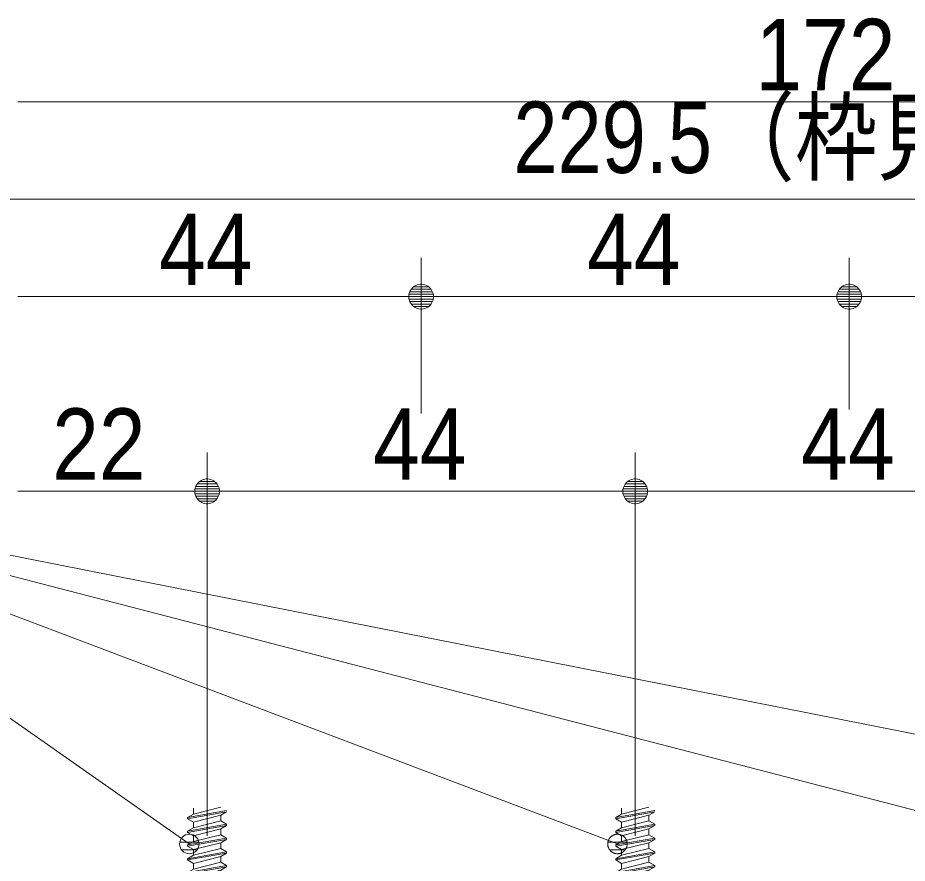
# Model space of a CAD drawing. Units: millimetres, scale not verified, with parts at other scales. Extents: x -6062 to 6062, y -3045 to 3045.
# Drawn here: x 733.4 to 1190.5, y 1049.2 to 1483.5 of the extents above; entities that cross this region are included whole.
import ezdxf
from ezdxf.enums import TextEntityAlignment as Align

# ---------------------------------------------------------------- set-up
doc = ezdxf.new("R2010")
doc.units = ezdxf.units.MM
doc.header["$LTSCALE"] = 20
for name, color, linetype, lineweight in [('0-0_2寸法-1', 7, 'Continuous', 9), ('0-1_0', 7, 'Continuous', 9), ('0-2_2寸法-3', 7, 'Continuous', 9), ('0-5_3一般', 7, 'Continuous', 9)]:
    doc.layers.add(name, color=color, linetype=linetype, lineweight=lineweight)
doc.styles.add('ＭＳ Ｐゴシック', font='')
doc.styles.get('ＭＳ Ｐゴシック').set_extended_font_data('MS PGothic')

# ---------------------------------------------------------------- blocks, each defined once
blk = doc.blocks.new('グループ-149')
at = {"layer": '0-5_3一般'}
for p, q in [((52563.7, 21525.6), (52163.7, 21454.9)), ((52163.7, 21441.6), (52563.7, 21512.2)), ((52163.7, 21454.9), (52223.7, 21489.5)), ((52503.7, 21560.2), (52223.7, 21489.5)), ((52223.7, 21548.3), (52223.7, 21489.5)), ((52503.7, 21477.6), (52563.7, 21512.2)), ((52163.7, 21441.6), (52163.7, 21454.9)), ((52163.7, 21441.6), (52223.7, 21406.9)), ((52223.7, 21406.9), (52503.7, 21477.6)), ((52503.7, 21418.9), (52223.7, 21348.2)), ((52223.7, 21406.9), (52223.7, 21348.2)), ((52503.7, 21477.6), (52503.7, 21418.9)), ((52563.7, 21384.2), (52503.7, 21418.9)), ((52163.7, 21300.2), (52563.7, 21370.9)), ((52163.7, 21300.2), (52163.7, 21313.6)), ((52503.7, 21336.3), (52563.7, 21370.9)), ((52503.7, 21336.3), (52503.7, 21277.5)), ((52563.7, 21370.9), (52563.7, 21384.2)), ((52563.7, 21242.9), (52163.7, 21172.2)), ((52223.7, 21265.6), (52223.7, 21206.9)), ((52503.7, 21194.9), (52563.7, 21229.6)), ((52163.7, 21172.2), (52223.7, 21206.9)), ((52163.7, 21158.9), (52163.7, 21172.2)), ((52163.7, 21158.9), (52223.7, 21124.3)), ((52223.7, 21124.3), (52503.7, 21194.9)), ((52503.7, 21136.2), (52223.7, 21065.5)), ((52223.7, 21124.3), (52223.7, 21065.5)), ((52503.7, 21194.9), (52503.7, 21136.2)), ((52563.7, 21101.6), (52503.7, 21136.2)), ((52163.7, 21017.6), (52563.7, 21088.2)), ((52163.7, 21017.6), (52163.7, 21030.9)), ((52503.7, 21053.6), (52563.7, 21088.2)), ((52503.7, 21053.6), (52503.7, 20994.9)), ((52563.7, 21088.2), (52563.7, 21101.6)), ((52563.7, 20960.2), (52163.7, 20889.6)), ((52223.7, 20982.9), (52223.7, 20924.2)), ((52503.7, 20912.3), (52563.7, 20946.9)), ((52163.7, 20889.6), (52223.7, 20924.2)), ((52163.7, 20876.2), (52163.7, 20889.6)), ((52163.7, 20876.2), (52223.7, 20841.6)), ((52223.7, 20841.6), (52503.7, 20912.3)), ((52503.7, 20853.5), (52223.7, 20782.9)), ((52503.7, 20912.3), (52503.7, 20853.5)), ((52563.7, 20818.9), (52503.7, 20853.5)), ((52163.7, 20734.9), (52563.7, 20805.6)), ((52223.7, 20841.6), (52223.7, 20782.9)), ((52223.7, 20700.3), (52503.7, 20770.9)), ((52503.7, 20770.9), (52563.7, 20805.6)), ((52503.7, 20770.9), (52503.7, 20704.9)), ((52563.7, 20805.6), (52563.7, 20818.9)), ((52163.7, 20734.9), (52163.7, 20748.2)), ((52163.7, 20734.9), (52223.5, 20700.4)), ((52223.5, 20700.4), (52223.7, 20700.3)), ((52013.7, 20654.9), (52173.7, 20654.9)), ((52013.7, 20582.7), (52013.7, 20654.9)), ((52713.7, 20654.9), (52713.7, 20582.7)), ((52363.7, 20394.9), (52363.7, 20346.6))]:
    blk.add_line(p, q, dxfattribs=at)
for points in [[(52563.7, 21384.2), (52163.7, 21313.6), (52223.7, 21348.2)], [(52163.7, 21300.2), (52223.7, 21265.6), (52503.7, 21336.3)], [(52163.7, 21158.9), (52563.7, 21229.6), (52563.7, 21242.9)], [(52563.7, 21242.9), (52503.7, 21277.5), (52223.7, 21206.9)], [(52563.7, 21101.6), (52163.7, 21030.9), (52223.7, 21065.5)], [(52163.7, 21017.6), (52223.7, 20982.9), (52503.7, 21053.6)], [(52163.7, 20876.2), (52563.7, 20946.9), (52563.7, 20960.2)], [(52563.7, 20960.2), (52503.7, 20994.9), (52223.7, 20924.2)], [(52563.7, 20818.9), (52163.7, 20748.2), (52223.7, 20782.9)], [(52173.7, 20654.9), (52553.7, 20654.9), (52713.7, 20654.9)]]:
    blk.add_lwpolyline(points, dxfattribs=at)
for centre, radius, start, end in [((52173.7, 20704.9), 50, 270, 312.40515), ((52173.7, 20704.9), 50, 312.40515, 354.8103), ((52553.7, 20704.9), 50, 180, 225), ((52553.7, 20704.9), 50, 225, 270), ((52113.7, 20582.7), 100, 180, 205.65891), ((52613.7, 20582.7), 100, 334.34109, 0), ((52113.7, 20582.7), 100, 205.65891, 231.31781), ((52363.7, 20894.9), 500, 231.31781, 250.65891), ((52363.7, 20894.9), 500, 289.34109, 308.68219), ((52613.7, 20582.7), 100, 308.68219, 334.34109), ((52363.7, 20894.9), 500, 250.65891, 270), ((52363.7, 20894.9), 500, 270, 289.34109)]:
    blk.add_arc(centre, radius, start, end, dxfattribs=at)
blk = doc.blocks.new('グループ-155')
at = {"layer": '0-5_3一般'}
for p, q in [((56563.7, 21441.6), (56963.7, 21512.2)), ((56903.7, 21560.2), (56623.7, 21489.5)), ((56623.7, 21548.3), (56623.7, 21489.5)), ((56903.7, 21477.6), (56963.7, 21512.2)), ((56563.7, 21441.6), (56563.7, 21454.9)), ((56623.7, 21406.9), (56623.7, 21348.2)), ((56903.7, 21477.6), (56903.7, 21418.9)), ((56963.7, 21384.2), (56563.7, 21313.6)), ((56563.7, 21313.6), (56623.7, 21348.2)), ((56563.7, 21300.2), (56563.7, 21313.6)), ((56563.7, 21300.2), (56623.7, 21265.6)), ((56623.7, 21265.6), (56903.7, 21336.3)), ((56903.7, 21336.3), (56963.7, 21370.9)), ((56903.7, 21336.3), (56903.7, 21277.5)), ((56563.7, 21158.9), (56963.7, 21229.6)), ((56903.7, 21277.5), (56623.7, 21206.9)), ((56623.7, 21265.6), (56623.7, 21206.9)), ((56963.7, 21242.9), (56903.7, 21277.5)), ((56903.7, 21194.9), (56963.7, 21229.6)), ((56963.7, 21229.6), (56963.7, 21242.9)), ((56563.7, 21158.9), (56563.7, 21172.2)), ((56623.7, 21124.3), (56623.7, 21065.5)), ((56903.7, 21194.9), (56903.7, 21136.2)), ((56963.7, 21101.6), (56563.7, 21030.9)), ((56563.7, 21030.9), (56623.7, 21065.5)), ((56563.7, 21017.6), (56563.7, 21030.9)), ((56623.7, 20982.9), (56903.7, 21053.6)), ((56903.7, 21053.6), (56963.7, 21088.2)), ((56903.7, 21053.6), (56903.7, 20994.9)), ((56563.7, 21017.6), (56623.7, 20982.9)), ((56563.7, 20876.2), (56963.7, 20946.9)), ((56903.7, 20994.9), (56623.7, 20924.2)), ((56623.7, 20982.9), (56623.7, 20924.2)), ((56963.7, 20960.2), (56903.7, 20994.9)), ((56903.7, 20912.3), (56963.7, 20946.9)), ((56963.7, 20946.9), (56963.7, 20960.2)), ((56563.7, 20876.2), (56563.7, 20889.6)), ((56903.7, 20912.3), (56903.7, 20853.5)), ((56963.7, 20818.9), (56563.7, 20748.2)), ((56563.7, 20748.2), (56623.7, 20782.9)), ((56623.7, 20841.6), (56623.7, 20782.9)), ((56623.7, 20700.3), (56903.7, 20770.9)), ((56903.7, 20770.9), (56963.7, 20805.6)), ((56903.7, 20770.9), (56903.7, 20704.9)), ((56563.7, 20734.9), (56563.7, 20748.2)), ((56563.7, 20734.9), (56623.5, 20700.4)), ((56623.5, 20700.4), (56623.7, 20700.3)), ((56573.7, 20654.9), (56953.7, 20654.9)), ((56953.7, 20654.9), (57113.7, 20654.9)), ((57113.7, 20654.9), (57113.7, 20582.7)), ((56763.7, 20394.9), (56763.7, 20346.6))]:
    blk.add_line(p, q, dxfattribs=at)
for points in [[(56963.7, 21525.6), (56563.7, 21454.9), (56623.7, 21489.5)], [(56563.7, 21441.6), (56623.7, 21406.9), (56903.7, 21477.6)], [(56963.7, 21384.2), (56903.7, 21418.9), (56623.7, 21348.2)], [(56563.7, 21300.2), (56963.7, 21370.9), (56963.7, 21384.2)], [(56963.7, 21242.9), (56563.7, 21172.2), (56623.7, 21206.9)], [(56563.7, 21158.9), (56623.7, 21124.3), (56903.7, 21194.9)], [(56963.7, 21101.6), (56903.7, 21136.2), (56623.7, 21065.5)], [(56563.7, 21017.6), (56963.7, 21088.2), (56963.7, 21101.6)], [(56963.7, 20960.2), (56563.7, 20889.6), (56623.7, 20924.2)], [(56563.7, 20876.2), (56623.7, 20841.6), (56903.7, 20912.3)], [(56963.7, 20818.9), (56903.7, 20853.5), (56623.7, 20782.9)], [(56563.7, 20734.9), (56963.7, 20805.6), (56963.7, 20818.9)], [(56413.7, 20582.7), (56413.7, 20654.9), (56573.7, 20654.9)]]:
    blk.add_lwpolyline(points, dxfattribs=at)
for centre, radius, start, end in [((56573.7, 20704.9), 50, 270, 312.40515), ((56573.7, 20704.9), 50, 312.40515, 354.8103), ((56953.7, 20704.9), 50, 180, 225), ((56953.7, 20704.9), 50, 225, 270), ((56513.7, 20582.7), 100, 180, 205.65891), ((57013.7, 20582.7), 100, 334.34109, 0), ((56513.7, 20582.7), 100, 205.65891, 231.31781), ((56763.7, 20894.9), 500, 231.31781, 250.65891), ((56763.7, 20894.9), 500, 289.34109, 308.68219), ((57013.7, 20582.7), 100, 308.68219, 334.34109), ((56763.7, 20894.9), 500, 250.65891, 270), ((56763.7, 20894.9), 500, 270, 289.34109)]:
    blk.add_arc(centre, radius, start, end, dxfattribs=at)
blk = doc.blocks.new('グループ-174')
at = {"layer": '0-5_3一般'}
for name in ['グループ-149', 'グループ-155']:
    blk.add_blockref(name, (0, 0), dxfattribs=at)
blk = doc.blocks.new('グループ-176')
at = {"layer": '0-5_3一般'}
blk.add_blockref('グループ-174', (0, 0), dxfattribs=at)
blk = doc.blocks.new('_Dot')
at = {"layer": '0-1_0'}
for p, q in [((-10, 0), (-20, 0)), ((9.78, 2), (-9.78, 2)), ((7.99, 6), (-7.99, 6)), ((9.16, -3.98), (-9.16, -3.98)), ((6, -7.98), (-6, -7.98))]:
    blk.add_line(p, q, dxfattribs=at)
for points in [[(10, 0), (9.92, 1.25), (9.69, 2.49), (9.3, 3.68), (8.76, 4.82), (8.09, 5.88), (7.29, 6.85), (6.37, 7.71), (5.36, 8.44), (4.26, 9.05), (3.09, 9.51), (1.87, 9.82), (0.63, 9.98), (-0.63, 9.98), (-1.87, 9.82), (-3.09, 9.51), (-4.26, 9.05), (-5.36, 8.44), (-6.37, 7.71), (-7.29, 6.85), (-8.09, 5.88), (-8.76, 4.82), (-9.3, 3.68), (-9.69, 2.49), (-9.92, 1.25), (-10, 0), (0, 0)], [(-10, 0), (-9.92, -1.25), (-9.69, -2.49), (-9.3, -3.68), (-8.76, -4.82), (-8.09, -5.88), (-7.29, -6.85), (-6.37, -7.71), (-5.36, -8.44), (-4.26, -9.05), (-3.09, -9.51), (-1.87, -9.82), (-0.63, -9.98), (0.63, -9.98), (1.87, -9.82), (3.09, -9.51), (4.26, -9.05), (5.36, -8.44), (6.37, -7.71), (7.29, -6.85), (8.09, -5.88), (8.76, -4.82), (9.3, -3.68), (9.69, -2.49), (9.92, -1.25), (10, 0), (0, 0)]]:
    blk.add_lwpolyline(points, close=True, dxfattribs=at)

msp = doc.modelspace()

# ---------------------------------------------------------------- linework, layer by layer
at = {"layer": '0-0_2寸法-1'}
for p, q in [((733.4, 1440.25), (1567.97, 1440.25)), ((600.9, 1390.25), (1722.97, 1390.25)), ((940.68, 1280.25), (940.68, 1360.25)), ((940.68, 1280.25), (940.68, 1360.25)), ((1160.68, 1282.25), (1160.68, 1360.25)), ((1160.68, 1282.25), (1160.68, 1360.25)), ((733.4, 1340.25), (927.97, 1340.25)), ((953.4, 1340.25), (1147.97, 1340.25)), ((1173.4, 1340.25), (1392.97, 1340.25)), ((830.68, 1063.29), (830.68, 1260.25)), ((830.68, 1063.29), (830.68, 1260.25)), ((1050.68, 1063.29), (1050.68, 1260.25)), ((1050.68, 1063.29), (1050.68, 1260.25)), ((817.97, 1240.25), (733.4, 1240.25)), ((843.4, 1240.25), (1037.97, 1240.25)), ((1257.97, 1240.25), (1063.4, 1240.25))]:
    msp.add_line(p, q, dxfattribs=at)
at = {"layer": '0-2_2寸法-3'}
for p, q in [((562.86, 1240.25), (1041.55, 1059.11)), ((562.86, 1240.25), (1260.68, 1059.11)), ((562.86, 1240.25), (1480.68, 1059.11)), ((821.71, 1064.11), (821.39, 1064.11)), ((821.71, 1064.11), (821.39, 1064.11)), ((1041.92, 1064.11), (1041.18, 1064.11)), ((1041.92, 1064.11), (1041.18, 1064.11)), ((826.44, 1060.11), (816.66, 1060.11)), ((825.55, 1056.11), (817.55, 1056.11)), ((1046.46, 1060.11), (1036.64, 1060.11)), ((1045.55, 1056.11), (1037.55, 1056.11))]:
    msp.add_line(p, q, dxfattribs=at)
for points in [[(821.55, 1059.11), (562.86, 1240.25), (276.56, 1240.25)], [(1036.62, 1058.25), (1036.58, 1058.49), (1036.56, 1058.74), (1036.54, 1058.98), (1036.54, 1059.23), (1036.55, 1059.47), (1036.58, 1059.72), (1036.61, 1059.96), (1036.66, 1060.2), (1036.72, 1060.44), (1036.79, 1060.68), (1036.87, 1060.91), (1036.97, 1061.13), (1037.07, 1061.36), (1037.19, 1061.57), (1037.31, 1061.78), (1037.45, 1061.99), (1037.6, 1062.19), (1037.75, 1062.38), (1037.92, 1062.56), (1038.09, 1062.73), (1038.27, 1062.9), (1038.46, 1063.05), (1038.66, 1063.2), (1038.86, 1063.34), (1039.07, 1063.46), (1039.29, 1063.58), (1039.51, 1063.69), (1039.74, 1063.78), (1039.97, 1063.86), (1040.21, 1063.94), (1040.44, 1064), (1040.69, 1064.04), (1040.93, 1064.08), (1041.17, 1064.11), (1041.42, 1064.12), (1041.66, 1064.12), (1041.91, 1064.11), (1042.15, 1064.08), (1042.4, 1064.05)], [(1037.76, 1055.84), (1037.61, 1056.02), (1037.46, 1056.22), (1037.32, 1056.43), (1037.2, 1056.64), (1037.08, 1056.85), (1036.97, 1057.08), (1036.88, 1057.3), (1036.8, 1057.53), (1036.73, 1057.77), (1036.67, 1058.01), (1036.62, 1058.25), (1036.58, 1058.49), (1036.56, 1058.74), (1036.54, 1058.98), (1036.54, 1059.23), (1036.55, 1059.47), (1036.58, 1059.72), (1036.61, 1059.96), (1036.66, 1060.2), (1036.72, 1060.44), (1036.79, 1060.68), (1036.87, 1060.91)], [(1036.87, 1060.91), (1036.97, 1061.13), (1037.07, 1061.36), (1037.19, 1061.57), (1037.31, 1061.78), (1037.45, 1061.99), (1037.6, 1062.19), (1037.75, 1062.38), (1037.92, 1062.56), (1038.09, 1062.73), (1038.27, 1062.9), (1038.46, 1063.05), (1038.66, 1063.2), (1038.86, 1063.34), (1039.07, 1063.46), (1039.29, 1063.58), (1039.51, 1063.69), (1039.74, 1063.78), (1039.97, 1063.86), (1040.21, 1063.94), (1040.44, 1064), (1040.69, 1064.04), (1040.93, 1064.08), (1041.17, 1064.11), (1041.42, 1064.12), (1041.66, 1064.12), (1041.91, 1064.11), (1042.15, 1064.08), (1042.4, 1064.05), (1042.64, 1064), (1042.88, 1063.94), (1043.11, 1063.87), (1043.34, 1063.79), (1043.57, 1063.69), (1043.79, 1063.59), (1044.01, 1063.47), (1044.22, 1063.35), (1044.43, 1063.21), (1044.62, 1063.06), (1044.81, 1062.91)], [(1042.4, 1064.05), (1042.64, 1064), (1042.88, 1063.94), (1043.11, 1063.87), (1043.34, 1063.79), (1043.57, 1063.69), (1043.79, 1063.59), (1044.01, 1063.47), (1044.22, 1063.35), (1044.43, 1063.21), (1044.62, 1063.06), (1044.81, 1062.91), (1045, 1062.74), (1045.17, 1062.57), (1045.34, 1062.39), (1045.49, 1062.2), (1045.64, 1062), (1045.78, 1061.8), (1045.9, 1061.59), (1046.02, 1061.37), (1046.12, 1061.15), (1046.22, 1060.92), (1046.3, 1060.69), (1046.37, 1060.46), (1046.43, 1060.22), (1046.48, 1059.98), (1046.52, 1059.73), (1046.54, 1059.49), (1046.56, 1059.24), (1046.56, 1059), (1046.54, 1058.75), (1046.52, 1058.51), (1046.48, 1058.26), (1046.44, 1058.02), (1046.38, 1057.78), (1046.31, 1057.55), (1046.22, 1057.32), (1046.13, 1057.09), (1046.03, 1056.87), (1045.91, 1056.65)], [(1044.81, 1062.91), (1045, 1062.74), (1045.17, 1062.57), (1045.34, 1062.39), (1045.49, 1062.2), (1045.64, 1062), (1045.78, 1061.8), (1045.9, 1061.59), (1046.02, 1061.37), (1046.12, 1061.15), (1046.22, 1060.92), (1046.3, 1060.69), (1046.37, 1060.46), (1046.43, 1060.22), (1046.48, 1059.98), (1046.52, 1059.73), (1046.54, 1059.49), (1046.56, 1059.24), (1046.56, 1059), (1046.54, 1058.75), (1046.52, 1058.51), (1046.48, 1058.26), (1046.44, 1058.02), (1046.38, 1057.78), (1046.31, 1057.55), (1046.22, 1057.32), (1046.13, 1057.09), (1046.03, 1056.87), (1045.91, 1056.65), (1045.78, 1056.44), (1045.65, 1056.24), (1045.5, 1056.04), (1045.35, 1055.85), (1045.18, 1055.67), (1045.01, 1055.49), (1044.83, 1055.33), (1044.64, 1055.17), (1044.44, 1055.02), (1044.24, 1054.89), (1044.02, 1054.76)], [(1044.02, 1054.76), (1043.81, 1054.64), (1043.59, 1054.54), (1043.36, 1054.44), (1043.13, 1054.36), (1042.89, 1054.29), (1042.65, 1054.23), (1042.41, 1054.18), (1042.17, 1054.14), (1041.93, 1054.12), (1041.68, 1054.11), (1041.43, 1054.11), (1041.19, 1054.12), (1040.94, 1054.14), (1040.7, 1054.18), (1040.46, 1054.22), (1040.22, 1054.28), (1039.99, 1054.35), (1039.75, 1054.44), (1039.53, 1054.53), (1039.31, 1054.64), (1039.09, 1054.75), (1038.88, 1054.88), (1038.67, 1055.01), (1038.48, 1055.16), (1038.28, 1055.32), (1038.1, 1055.48), (1037.93, 1055.65), (1037.76, 1055.84), (1037.61, 1056.02), (1037.46, 1056.22), (1037.32, 1056.43), (1037.2, 1056.64), (1037.08, 1056.85), (1036.97, 1057.08), (1036.88, 1057.3), (1036.8, 1057.53), (1036.73, 1057.77), (1036.67, 1058.01), (1036.62, 1058.25)], [(1045.91, 1056.65), (1045.78, 1056.44), (1045.65, 1056.24), (1045.5, 1056.04), (1045.35, 1055.85), (1045.18, 1055.67), (1045.01, 1055.49), (1044.83, 1055.33), (1044.64, 1055.17), (1044.44, 1055.02), (1044.24, 1054.89), (1044.02, 1054.76), (1043.81, 1054.64), (1043.59, 1054.54), (1043.36, 1054.44), (1043.13, 1054.36), (1042.89, 1054.29), (1042.65, 1054.23), (1042.41, 1054.18), (1042.17, 1054.14), (1041.93, 1054.12), (1041.68, 1054.11), (1041.43, 1054.11), (1041.19, 1054.12), (1040.94, 1054.14), (1040.7, 1054.18), (1040.46, 1054.22), (1040.22, 1054.28), (1039.99, 1054.35), (1039.75, 1054.44), (1039.53, 1054.53), (1039.31, 1054.64), (1039.09, 1054.75), (1038.88, 1054.88), (1038.67, 1055.01), (1038.48, 1055.16), (1038.28, 1055.32), (1038.1, 1055.48), (1037.93, 1055.65), (1037.76, 1055.84)]]:
    msp.add_lwpolyline(points, dxfattribs=at)
msp.add_circle((821.55, 1059.11), 5.01, dxfattribs=at)
msp.add_circle((821.55, 1059.11), 5.01, dxfattribs=at)

# ---------------------------------------------------------------- block references
at = {"layer": '0-0_2寸法-1', "xscale": 0.6356201, "yscale": 0.6356201}
for p in [(940.68, 1340.25), (1160.68, 1340.25), (830.68, 1240.25), (1050.68, 1240.25)]:
    msp.add_blockref('_Dot', p, dxfattribs=at)
at = {"layer": '0-0_2寸法-1', "xscale": 0.6356201, "yscale": 0.6356201, "rotation": 180}
for p in [(940.68, 1340.25), (1160.68, 1340.25), (830.68, 1240.25), (1050.68, 1240.25)]:
    msp.add_blockref('_Dot', p, dxfattribs=at)
at = {"layer": '0-5_3一般', "xscale": 0.05, "yscale": 0.05}
msp.add_blockref('グループ-176', (-1787.5, 0), dxfattribs=at)

# ---------------------------------------------------------------- texts
at = {"layer": '0-0_2寸法-1', "style": 'ＭＳ Ｐゴシック'}
for s, height, width, p in [('172', 36.66, 0.9, (1112.46, 1435.29)), ('229.5（枠見込み）', 36.69, 0.85, (988.07, 1392.78)), ('44', 36.66, 0.9, (805.99, 1335.19)), ('44', 36.66, 0.9, (1025.99, 1335.19)), ('22', 36.66, 0.9, (751.09, 1235.19)), ('44', 36.66, 0.9, (915.99, 1235.19)), ('44', 36.66, 0.9, (1135.99, 1235.19))]:
    msp.add_text(s, height=height, dxfattribs=dict(at, width=width)).set_placement(p, align=Align.BOTTOM_LEFT)

doc.saveas('drawing.dxf')
